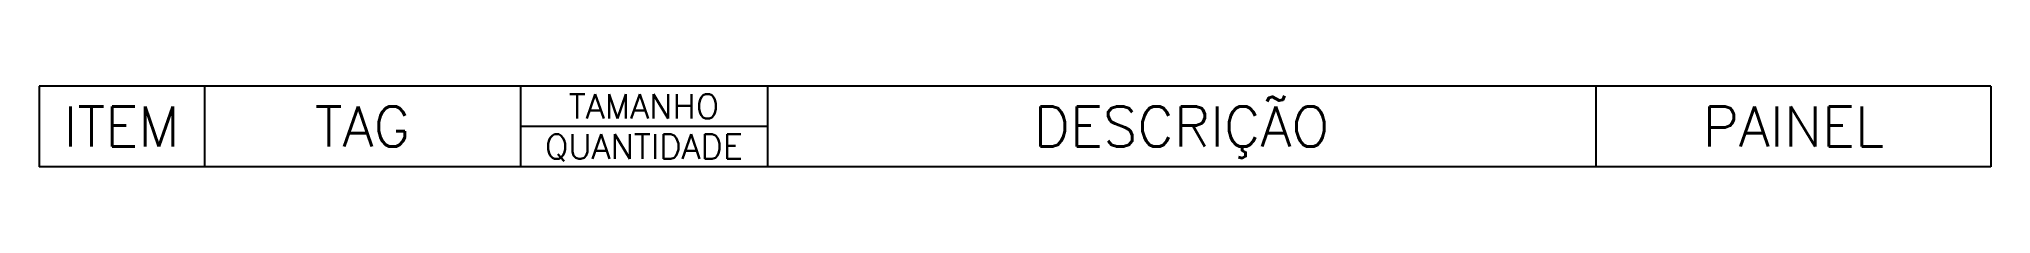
# Model space of a CAD drawing. Header units: millimetres. Extents: x 0 to 119, y 0 to 5.
import ezdxf
from ezdxf.enums import TextEntityAlignment as Align

# ---------------------------------------------------------------- set-up
doc = ezdxf.new("R2010")
doc.units = ezdxf.units.MM
doc.styles.add('NORMAL', font='ROMANS.SHX')

msp = doc.modelspace()

# ---------------------------------------------------------------- linework, layer by layer
for p, q in [((0, 4.9), (0, 0)), ((10.05, 4.9), (10.05, 0)), ((29.24, 4.9), (29.24, 0)), ((44.24, 4.9), (44.24, 0)), ((94.55, 4.9), (94.55, 0)), ((118.55, 4.9), (118.55, 0))]:
    msp.add_line(p, q)
at = {"linetype": 'Continuous'}
for p, q in [((118.55, 4.9), (0, 4.9)), ((44.24, 2.45), (29.24, 2.45)), ((118.55, 0), (0, 0))]:
    msp.add_line(p, q, dxfattribs=at)

# ---------------------------------------------------------------- texts
at = {"style": 'NORMAL'}
for s, height, p in [('ITEM', 2.452, (5.02, 2.45)), ('TAG', 2.452, (19.64, 2.45)), ('TAMANHO', 1.5, (36.74, 3.68)), ('DESCRIÇÃO', 2.452, (69.39, 2.45)), ('PAINEL', 2.452, (106.55, 2.45)), ('QUANTIDADE', 1.5, (36.74, 1.23))]:
    msp.add_text(s, height=height, dxfattribs=at).set_placement(p, align=Align.MIDDLE_CENTER)

doc.saveas('drawing.dxf')
